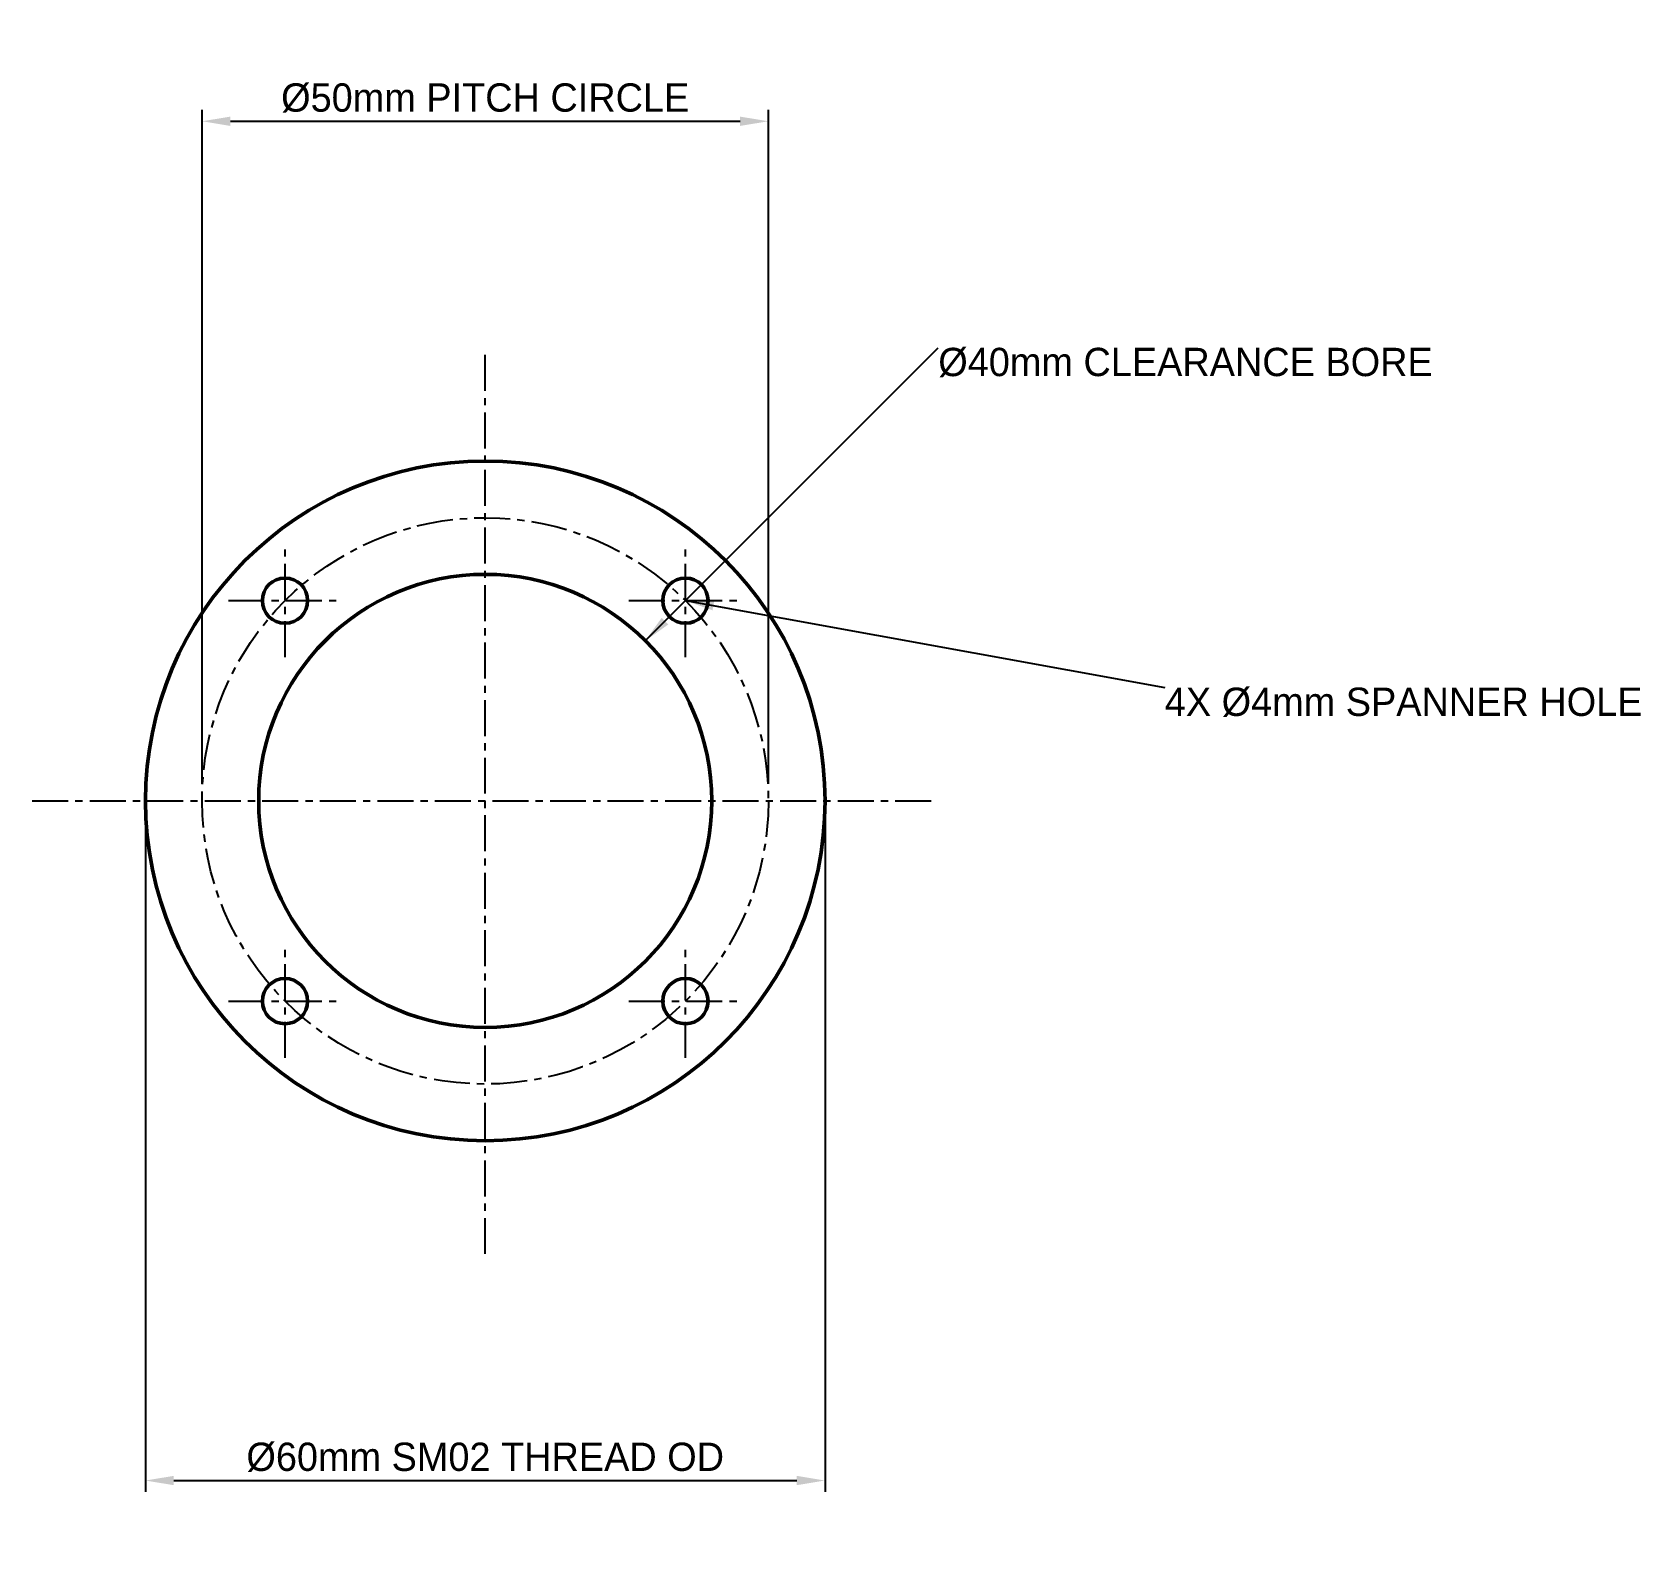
# Model space of a CAD drawing. Header units: metres. Extents: x -40 to 102, y -66 to 68.
import ezdxf

# ---------------------------------------------------------------- set-up
doc = ezdxf.new("R2010")
doc.units = ezdxf.units.M
doc.linetypes.add('CENTER', pattern=[5.08, 3.175, -0.635, 0.635, -0.635])
for name, color, linetype, lineweight in [('CENTERLINES', 7, 'CENTER', 25), ('DIMENSIONS', 7, 'Continuous', 25), ('GEOMETRY', 7, 'Continuous', 50)]:
    doc.layers.add(name, color=color, linetype=linetype, lineweight=lineweight)
doc.dimstyles.new('ENGINEERING_STYLE', dxfattribs={"dimtxt": 2.5, "dimasz": 2.5, "dimexe": 1, "dimexo": 1.5, "dimgap": 0.8, "dimtad": 1, "dimcen": 2.5, "dimazin": 3, "dimtfac": 1, "dimtmove": 0, "dimatfit": 3, "dimtfill": 1})

msp = doc.modelspace()

# ---------------------------------------------------------------- linework, layer by layer
at = {"layer": 'CENTERLINES'}
for p, q in [((0, -40), (0, 40)), ((-17.678, 12.678), (-17.678, 22.678)), ((17.678, 12.678), (17.678, 22.678)), ((-22.678, 17.678), (-12.678, 17.678)), ((12.678, 17.678), (22.678, 17.678)), ((-40, 0), (40, 0)), ((-17.678, -22.678), (-17.678, -12.678)), ((17.678, -22.678), (17.678, -12.678)), ((-22.678, -17.678), (-12.678, -17.678)), ((12.678, -17.678), (22.678, -17.678))]:
    msp.add_line(p, q, dxfattribs=at)
msp.add_circle((0, 0), 25, dxfattribs=at)
at = {"layer": 'GEOMETRY'}
for centre, radius in [((0, 0), 30), ((0, 0), 20), ((-17.678, 17.678), 2), ((17.678, 17.678), 2), ((-17.678, -17.678), 2), ((17.678, -17.678), 2)]:
    msp.add_circle(centre, radius, dxfattribs=at)

# ---------------------------------------------------------------- texts
at = {"layer": 'DIMENSIONS', "char_height": 2.5, "attachment_point": 1}
for s, insert in [('%%C40mm CLEARANCE BORE', (40, 40)), ('4X %%C4mm SPANNER HOLE', (60, 10))]:
    msp.add_mtext(s, dxfattribs=dict(at, insert=insert))

# ---------------------------------------------------------------- next in the draw order: dimensions: what is measured, and where the dimension line sits
at = {"layer": 'DIMENSIONS'}
msp.add_linear_dim(base=(-30, -60), p1=(-30, 0), p2=(30, 0), text='%%C60mm SM02 THREAD OD', dimstyle='ENGINEERING_STYLE', dxfattribs=at).render()

# ---------------------------------------------------------------- next in the draw order: dimensions: what is measured, and where the dimension line sits
msp.add_linear_dim(base=(-25, 60), p1=(-25, 0), p2=(25, 0), text='%%C50mm PITCH CIRCLE', dimstyle='ENGINEERING_STYLE', dxfattribs=at).render()

# ---------------------------------------------------------------- next in the draw order: leaders
for points in [[(14.1, 14.1), (40, 40)], [(17.678, 17.678), (60, 10)]]:
    msp.add_leader(points, dimstyle='ENGINEERING_STYLE', dxfattribs=at)

doc.saveas('drawing.dxf')
